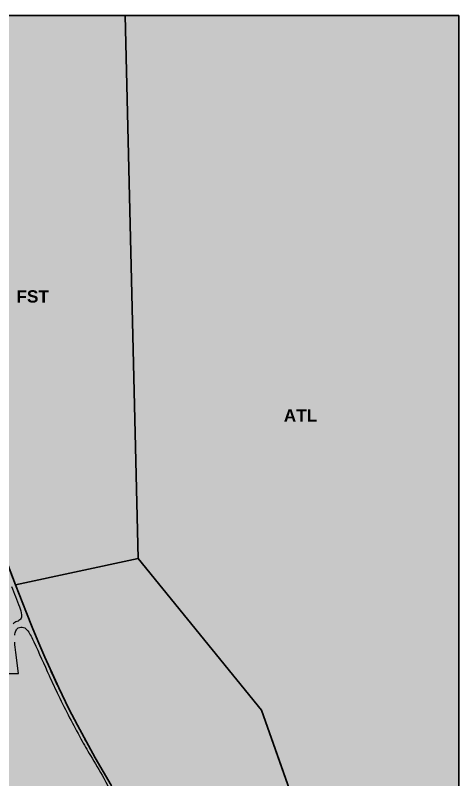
# Model space of a CAD drawing. Extents: x 473.4 to 495.4, y 396.9 to 416.9.
# Drawn here: x 491.15 to 495.43, y 409.49 to 416.87 of the extents above; entities that cross this region are included whole.
import ezdxf

# ---------------------------------------------------------------- set-up
doc = ezdxf.new("R2010")
doc.units = 0
doc.header["$MEASUREMENT"] = 0

msp = doc.modelspace()

# ---------------------------------------------------------------- hatches: boundary and pattern name
at = {"linetype": 'Continuous', "true_color": 0xadddf7}
h = msp.add_hatch(color=141, dxfattribs=at)
h.dxf.hatch_style = 1
h.paths.add_polyline_path([(473.4458, 416.87), (495.4327, 416.87), (495.4327, 396.87), (473.4458, 396.87)])

# ---------------------------------------------------------------- linework, layer by layer
at = {"color": 18, "linetype": 'Continuous', "true_color": 0x000000}
msp.add_line((495.4327, 416.87), (495.4327, 396.87), dxfattribs=at)
for points in [[(473.4458, 396.87), (473.4458, 416.87), (495.4327, 416.87), (495.4327, 396.87)], [(473.4458, 416.87), (495.4327, 416.87), (495.4327, 396.87), (473.4458, 396.87)]]:
    msp.add_lwpolyline(points, close=True, dxfattribs=at)
at = {"color": 18, "linetype": 'Continuous', "lineweight": 35, "true_color": 0x000000, "flags": 128}
for points in [[(491.0581, 411.6077), (491.1489, 411.3711), (492.3351, 411.6242), (492.2085, 416.87), (492.2085, 416.87), (490.4007, 416.8712)], [(493.7999, 409.3856), (493.7168, 409.6223), (493.5273, 410.1619), (492.3351, 411.6242), (492.3351, 411.6242), (491.1489, 411.3711), (491.2558, 411.1004), (491.3114, 410.963), (491.3665, 410.8291), (491.4331, 410.6714), (491.518, 410.4811), (491.5676, 410.3748), (491.6658, 410.1742), (491.7486, 410.0146), (491.9206, 409.701), (492.0743, 409.4358)]]:
    msp.add_lwpolyline(points, dxfattribs=at)
msp.add_lwpolyline([(495.4327, 416.87), (492.2085, 416.87), (492.3351, 411.6242), (493.5273, 410.1619), (493.7999, 409.3856), (493.9017, 406.9083), (494.8448, 406.7691), (495.4327, 406.7268), (495.4327, 416.87)], close=True, dxfattribs=at)
at = {"color": 18, "true_color": 0x000000}
for points in [[(492.1564, 409.2992, -0.007087), (491.9426, 409.6622, -0.007354), (491.7486, 410.0146, -0.010277), (491.5863, 410.3356, -0.013091), (491.3852, 410.7842, -0.006231), (491.1489, 411.3711, -0.004367), (490.9331, 411.9417, -0.048049)], [(491.1119, 411.3559, -0.004077), (491.1876, 411.1574, -0.051679), (491.2076, 411.0801, -0.194198), (491.1981, 411.0402, -0.176103), (491.1631, 411.0161, 0.129139), (491.1257, 410.9951, 0.12653)], [(491.1422, 410.8833, -0.071761), (491.1533, 410.9279, -0.158349), (491.1757, 410.9543, -0.225937), (491.225, 410.9597, -0.166445), (491.2689, 410.9253, -0.036448), (491.3265, 410.8206, -0.002207), (491.4745, 410.4941, 0.00839), (491.5641, 410.3028, 0.005694), (491.6723, 410.0879, 0.005738), (491.7814, 409.8827, 0.011432), (491.8734, 409.7234, -0.006102), (492.0025, 409.505, 0.031463), (492.186, 409.1864)], [(490.797, 410.5139), (491.1786, 410.5139), (491.1515, 410.7182, -0.01428), (491.1413, 410.8167, -0.044343)]]:
    msp.add_lwpolyline(points, format="xyb", dxfattribs=at)

# ---------------------------------------------------------------- texts
at = {"color": 18, "linetype": 'Continuous', "true_color": 0x000000, "char_height": 0.118869, "attachment_point": 1}
for s, width, insert in [('\\pi0.09151;{\\fArial|b1|i0|c0|p34;FST}', 0.481005, (491.0669, 414.2157)), ('\\pi0.25838;{\\fArial|b1|i0|c0|p34;ATL}', 0.834527, (493.4836, 413.066))]:
    msp.add_mtext_dynamic_manual_height_columns(s, width=width, gutter_width=0.0396, heights=[0], dxfattribs=dict(at, insert=insert))

doc.saveas('drawing.dxf')
